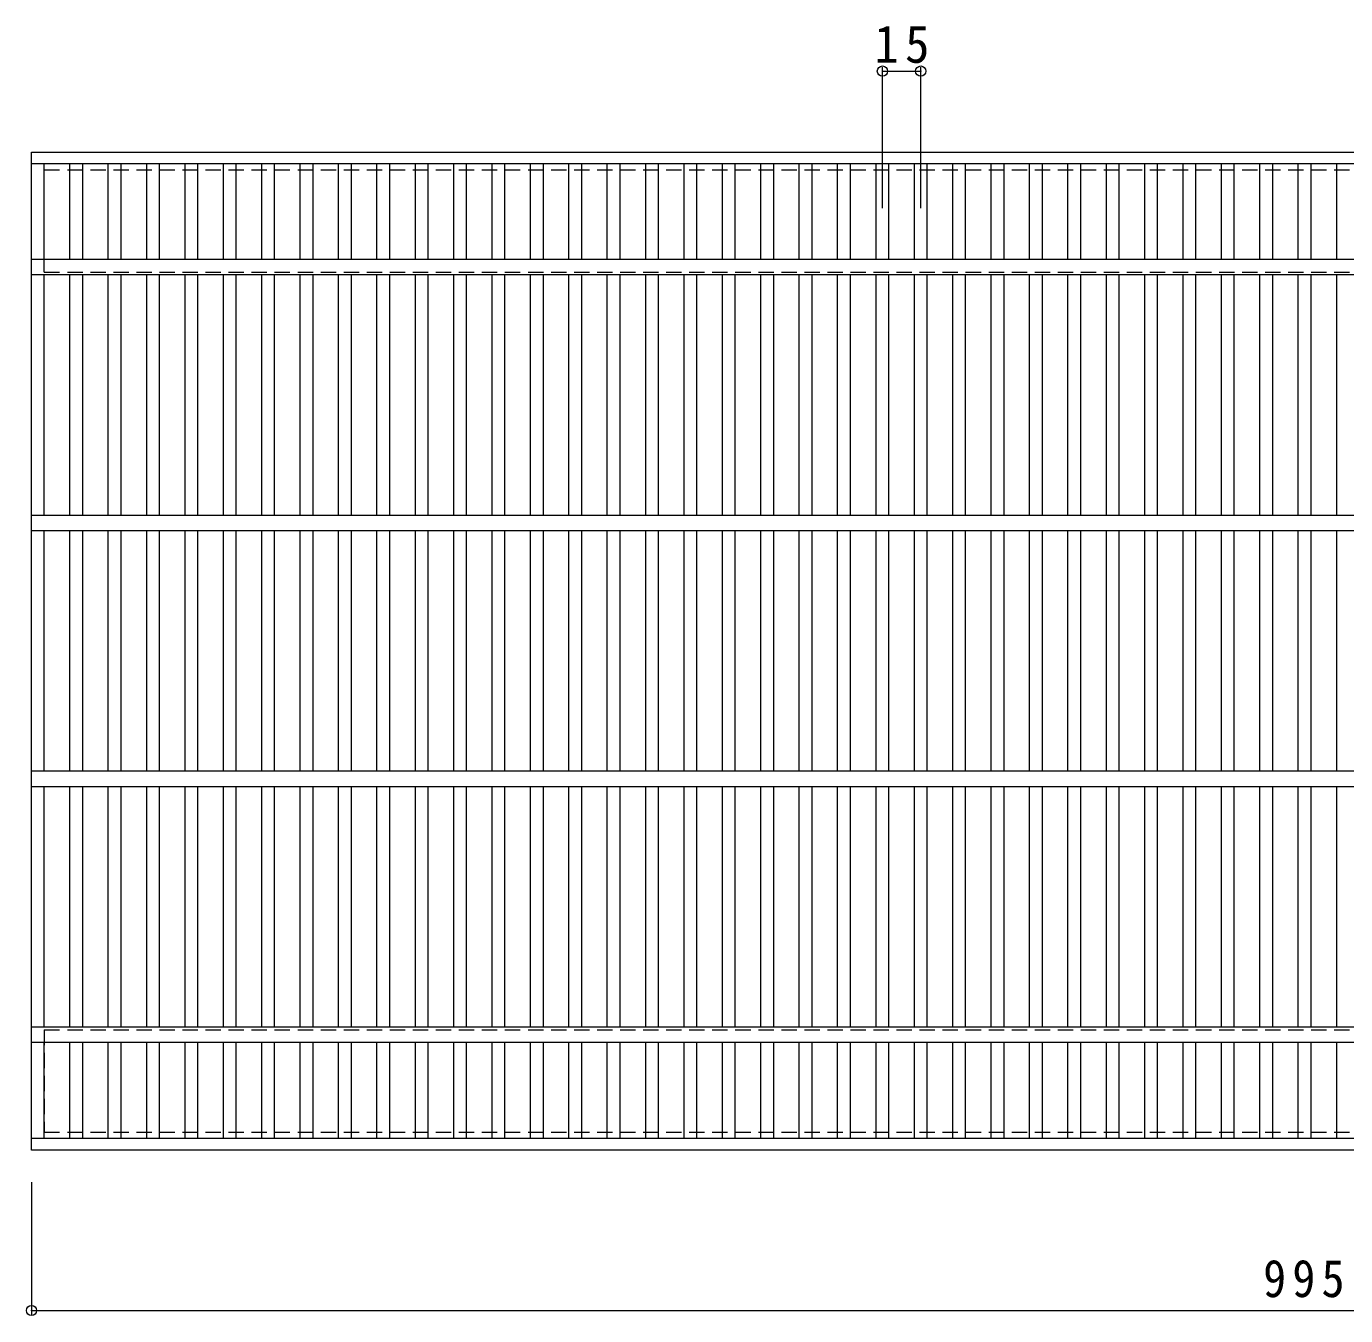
# Model space of a CAD drawing. Units: millimetres at full size, sheet at 1:5. Extents: x -769 to 886, y -683 to 633.
# Drawn here: x -769 to -254, y 1 to 505 of the extents above; entities that cross this region are included whole.
import ezdxf

# ---------------------------------------------------------------- set-up
doc = ezdxf.new("R2010")
doc.units = ezdxf.units.MM
doc.header["$LTSCALE"] = 5
doc.header["$PDMODE"] = 32
doc.header["$PDSIZE"] = 4
doc.linetypes.add('DASHED1', pattern=[1.8, 1.2, -0.6])
for name, color, linetype, lineweight in [('A-1_ピット', 2, 'Continuous', 9), ('A-2_蓋', 3, 'Continuous', 9), ('A-4_寸法', 7, 'Continuous', 9)]:
    doc.layers.add(name, color=color, linetype=linetype, lineweight=lineweight)
doc.styles.add('ＭＳ ゴシック', font='')
doc.styles.get('ＭＳ ゴシック').set_extended_font_data('MS Gothic')

msp = doc.modelspace()

# ---------------------------------------------------------------- linework, layer by layer
at = {"layer": 'A-1_ピット', "linetype": 'DASHED1'}
for p, q in [((-761.973, 408.609), (-761.973, 448.609)), ((-761.973, 448.609), (223.027, 448.609)), ((-761.973, 408.609), (223.027, 408.609)), ((-761.973, 112.608), (-761.973, 72.608)), ((-761.973, 112.608), (223.027, 112.608)), ((-761.973, 72.608), (223.027, 72.608))]:
    msp.add_line(p, q, dxfattribs=at)
at = {"layer": 'A-2_蓋'}
for p, q in [((-766.973, 65.608), (-766.973, 455.609)), ((-766.973, 455.609), (228.027, 455.609)), ((-766.973, 451.108), (228.027, 451.108)), ((-761.973, 413.609), (-761.973, 451.108)), ((-751.973, 413.609), (-751.973, 451.108)), ((-746.973, 413.609), (-746.973, 451.108)), ((-736.974, 413.609), (-736.974, 451.108)), ((-731.974, 413.609), (-731.974, 451.108)), ((-721.974, 413.609), (-721.974, 451.108)), ((-716.975, 413.609), (-716.975, 451.108)), ((-706.975, 413.609), (-706.975, 451.108)), ((-701.975, 413.609), (-701.975, 451.108)), ((-691.975, 413.609), (-691.975, 451.108)), ((-686.976, 413.609), (-686.976, 451.108)), ((-676.976, 413.609), (-676.976, 451.108)), ((-671.976, 413.609), (-671.976, 451.108)), ((-661.977, 413.609), (-661.977, 451.108)), ((-656.977, 413.609), (-656.977, 451.108)), ((-646.977, 413.609), (-646.977, 451.108)), ((-641.978, 413.609), (-641.978, 451.108)), ((-631.978, 413.609), (-631.978, 451.108)), ((-626.978, 413.609), (-626.978, 451.108)), ((-616.979, 413.609), (-616.979, 451.108)), ((-611.979, 413.609), (-611.979, 451.108)), ((-601.979, 413.609), (-601.979, 451.108)), ((-596.98, 413.609), (-596.98, 451.108)), ((-586.98, 413.609), (-586.98, 451.108)), ((-581.98, 413.609), (-581.98, 451.108)), ((-571.98, 413.609), (-571.98, 451.108)), ((-566.981, 413.609), (-566.981, 451.108)), ((-556.981, 413.609), (-556.981, 451.108)), ((-551.981, 413.609), (-551.981, 451.108)), ((-541.982, 413.609), (-541.982, 451.108)), ((-536.982, 413.609), (-536.982, 451.108)), ((-526.982, 413.609), (-526.982, 451.108)), ((-521.983, 413.609), (-521.983, 451.108)), ((-511.983, 413.609), (-511.983, 451.108)), ((-506.983, 413.609), (-506.983, 451.108)), ((-496.983, 413.609), (-496.983, 451.108)), ((-491.984, 413.609), (-491.984, 451.108)), ((-481.984, 413.609), (-481.984, 451.108)), ((-476.984, 413.609), (-476.984, 451.108)), ((-466.985, 413.609), (-466.985, 451.108)), ((-461.985, 413.609), (-461.985, 451.108)), ((-451.985, 413.609), (-451.985, 451.108)), ((-446.986, 413.609), (-446.986, 451.108)), ((-436.986, 413.609), (-436.986, 451.108)), ((-431.986, 413.609), (-431.986, 451.108)), ((-421.987, 413.609), (-421.987, 451.108)), ((-416.987, 413.609), (-416.987, 451.108)), ((-406.987, 413.609), (-406.987, 451.108)), ((-401.988, 413.609), (-401.988, 451.108)), ((-391.988, 413.609), (-391.988, 451.108)), ((-386.988, 413.609), (-386.988, 451.108)), ((-376.988, 413.609), (-376.988, 451.108)), ((-371.989, 413.609), (-371.989, 451.108)), ((-361.989, 413.609), (-361.989, 451.108)), ((-356.989, 413.609), (-356.989, 451.108)), ((-346.99, 413.609), (-346.99, 451.108)), ((-341.99, 413.609), (-341.99, 451.108)), ((-331.99, 413.609), (-331.99, 451.108)), ((-326.991, 413.609), (-326.991, 451.108)), ((-316.991, 413.609), (-316.991, 451.108)), ((-311.991, 413.609), (-311.991, 451.108)), ((-301.992, 413.609), (-301.992, 451.108)), ((-296.992, 413.609), (-296.992, 451.108)), ((-286.992, 413.609), (-286.992, 451.108)), ((-281.992, 413.609), (-281.992, 451.108)), ((-271.993, 413.609), (-271.993, 451.108)), ((-266.993, 413.609), (-266.993, 451.108)), ((-256.993, 413.609), (-256.993, 451.108)), ((228.027, 413.609), (-766.973, 413.609)), ((228.027, 407.608), (-766.973, 407.608)), ((-761.973, 313.608), (-761.973, 407.608)), ((-751.973, 313.608), (-751.973, 407.608)), ((-746.973, 313.608), (-746.973, 407.608)), ((-736.974, 313.608), (-736.974, 407.608)), ((-731.974, 313.608), (-731.974, 407.608)), ((-721.974, 313.608), (-721.974, 407.608)), ((-716.975, 313.608), (-716.975, 407.608)), ((-706.975, 313.608), (-706.975, 407.608)), ((-701.975, 313.608), (-701.975, 407.608)), ((-691.975, 313.608), (-691.975, 407.608)), ((-686.976, 313.608), (-686.976, 407.608)), ((-676.976, 313.608), (-676.976, 407.608)), ((-671.976, 313.608), (-671.976, 407.608)), ((-661.977, 313.608), (-661.977, 407.608)), ((-656.977, 313.608), (-656.977, 407.608)), ((-646.977, 313.608), (-646.977, 407.608)), ((-641.978, 313.608), (-641.978, 407.608)), ((-631.978, 313.608), (-631.978, 407.608)), ((-626.978, 313.608), (-626.978, 407.608)), ((-616.979, 313.608), (-616.979, 407.608)), ((-611.979, 313.608), (-611.979, 407.608)), ((-601.979, 313.608), (-601.979, 407.608)), ((-596.98, 313.608), (-596.98, 407.608)), ((-586.98, 313.608), (-586.98, 407.608)), ((-581.98, 313.608), (-581.98, 407.608)), ((-571.98, 313.608), (-571.98, 407.608)), ((-566.981, 313.608), (-566.981, 407.608)), ((-556.981, 313.608), (-556.981, 407.608)), ((-551.981, 313.608), (-551.981, 407.608)), ((-541.982, 313.608), (-541.982, 407.608)), ((-536.982, 313.608), (-536.982, 407.608)), ((-526.982, 313.608), (-526.982, 407.608)), ((-521.983, 313.608), (-521.983, 407.608)), ((-511.983, 313.608), (-511.983, 407.608)), ((-506.983, 313.608), (-506.983, 407.608)), ((-496.983, 313.608), (-496.983, 407.608)), ((-491.984, 313.608), (-491.984, 407.608)), ((-481.984, 313.608), (-481.984, 407.608)), ((-476.984, 313.608), (-476.984, 407.608)), ((-466.985, 313.608), (-466.985, 407.608)), ((-461.985, 313.608), (-461.985, 407.608)), ((-451.985, 313.608), (-451.985, 407.608)), ((-446.986, 313.608), (-446.986, 407.608)), ((-436.986, 313.608), (-436.986, 407.608)), ((-431.986, 313.608), (-431.986, 407.608)), ((-421.987, 313.608), (-421.987, 407.608)), ((-416.987, 313.608), (-416.987, 407.608)), ((-406.987, 313.608), (-406.987, 407.608)), ((-401.988, 313.608), (-401.988, 407.608)), ((-391.988, 313.608), (-391.988, 407.608)), ((-386.988, 313.608), (-386.988, 407.608)), ((-376.988, 313.608), (-376.988, 407.608)), ((-371.989, 313.608), (-371.989, 407.608)), ((-361.989, 313.608), (-361.989, 407.608)), ((-356.989, 313.608), (-356.989, 407.608)), ((-346.99, 313.608), (-346.99, 407.608)), ((-341.99, 313.608), (-341.99, 407.608)), ((-331.99, 313.608), (-331.99, 407.608)), ((-326.991, 313.608), (-326.991, 407.608)), ((-316.991, 313.608), (-316.991, 407.608)), ((-311.991, 313.608), (-311.991, 407.608)), ((-301.992, 313.608), (-301.992, 407.608)), ((-296.992, 313.608), (-296.992, 407.608)), ((-286.992, 313.608), (-286.992, 407.608)), ((-281.992, 313.608), (-281.992, 407.608)), ((-271.993, 313.608), (-271.993, 407.608)), ((-266.993, 313.608), (-266.993, 407.608)), ((-256.993, 313.608), (-256.993, 407.608)), ((228.027, 313.608), (-766.973, 313.608)), ((228.027, 307.609), (-766.973, 307.609)), ((-761.973, 213.608), (-761.973, 307.609)), ((-751.973, 213.608), (-751.973, 307.609)), ((-746.973, 213.608), (-746.973, 307.609)), ((-736.974, 213.608), (-736.974, 307.609)), ((-731.974, 213.608), (-731.974, 307.609)), ((-721.974, 213.608), (-721.974, 307.609)), ((-716.975, 213.608), (-716.975, 307.609)), ((-706.975, 213.608), (-706.975, 307.609)), ((-701.975, 213.608), (-701.975, 307.609)), ((-691.975, 213.608), (-691.975, 307.609)), ((-686.976, 213.608), (-686.976, 307.609)), ((-676.976, 213.608), (-676.976, 307.609)), ((-671.976, 213.608), (-671.976, 307.609)), ((-661.977, 213.608), (-661.977, 307.609)), ((-656.977, 213.608), (-656.977, 307.609)), ((-646.977, 213.608), (-646.977, 307.609)), ((-641.978, 213.608), (-641.978, 307.609)), ((-631.978, 213.608), (-631.978, 307.609)), ((-626.978, 213.608), (-626.978, 307.609)), ((-616.979, 213.608), (-616.979, 307.609)), ((-611.979, 213.608), (-611.979, 307.609)), ((-601.979, 213.608), (-601.979, 307.609)), ((-596.98, 213.608), (-596.98, 307.609)), ((-586.98, 213.608), (-586.98, 307.609)), ((-581.98, 213.608), (-581.98, 307.609)), ((-571.98, 213.608), (-571.98, 307.609)), ((-566.981, 213.608), (-566.981, 307.609)), ((-556.981, 213.608), (-556.981, 307.609)), ((-551.981, 213.608), (-551.981, 307.609)), ((-541.982, 213.608), (-541.982, 307.609)), ((-536.982, 213.608), (-536.982, 307.609)), ((-526.982, 213.608), (-526.982, 307.609)), ((-521.983, 213.608), (-521.983, 307.609)), ((-511.983, 213.608), (-511.983, 307.609)), ((-506.983, 213.608), (-506.983, 307.609)), ((-496.983, 213.608), (-496.983, 307.609)), ((-491.984, 213.608), (-491.984, 307.609)), ((-481.984, 213.608), (-481.984, 307.609)), ((-476.984, 213.608), (-476.984, 307.609)), ((-466.985, 213.608), (-466.985, 307.609)), ((-461.985, 213.608), (-461.985, 307.609)), ((-451.985, 213.608), (-451.985, 307.609)), ((-446.986, 213.608), (-446.986, 307.609)), ((-436.986, 213.608), (-436.986, 307.609)), ((-431.986, 213.608), (-431.986, 307.609)), ((-421.987, 213.608), (-421.987, 307.609)), ((-416.987, 213.608), (-416.987, 307.609)), ((-406.987, 213.608), (-406.987, 307.609)), ((-401.988, 213.608), (-401.988, 307.609)), ((-391.988, 213.608), (-391.988, 307.609)), ((-386.988, 213.608), (-386.988, 307.609)), ((-376.988, 213.608), (-376.988, 307.609)), ((-371.989, 213.608), (-371.989, 307.609)), ((-361.989, 213.608), (-361.989, 307.609)), ((-356.989, 213.608), (-356.989, 307.609)), ((-346.99, 213.608), (-346.99, 307.609)), ((-341.99, 213.608), (-341.99, 307.609)), ((-331.99, 213.608), (-331.99, 307.609)), ((-326.991, 213.608), (-326.991, 307.609)), ((-316.991, 213.608), (-316.991, 307.609)), ((-311.991, 213.608), (-311.991, 307.609)), ((-301.992, 213.608), (-301.992, 307.609)), ((-296.992, 213.608), (-296.992, 307.609)), ((-286.992, 213.608), (-286.992, 307.609)), ((-281.992, 213.608), (-281.992, 307.609)), ((-271.993, 213.608), (-271.993, 307.609)), ((-266.993, 213.608), (-266.993, 307.609)), ((-256.993, 213.608), (-256.993, 307.609)), ((228.027, 213.608), (-766.973, 213.608)), ((228.027, 207.608), (-766.973, 207.608)), ((-761.973, 113.608), (-761.973, 207.608)), ((-751.973, 113.608), (-751.973, 207.608)), ((-746.973, 113.608), (-746.973, 207.608)), ((-736.974, 113.608), (-736.974, 207.608)), ((-731.974, 113.608), (-731.974, 207.608)), ((-721.974, 113.608), (-721.974, 207.608)), ((-716.975, 113.608), (-716.975, 207.608)), ((-706.975, 113.608), (-706.975, 207.608)), ((-701.975, 113.608), (-701.975, 207.608)), ((-691.975, 113.608), (-691.975, 207.608)), ((-686.976, 113.608), (-686.976, 207.608)), ((-676.976, 113.608), (-676.976, 207.608)), ((-671.976, 113.608), (-671.976, 207.608)), ((-661.977, 113.608), (-661.977, 207.608)), ((-656.977, 113.608), (-656.977, 207.608)), ((-646.977, 113.608), (-646.977, 207.608)), ((-641.978, 113.608), (-641.978, 207.608)), ((-631.978, 113.608), (-631.978, 207.608)), ((-626.978, 113.608), (-626.978, 207.608)), ((-616.979, 113.608), (-616.979, 207.608)), ((-611.979, 113.608), (-611.979, 207.608)), ((-601.979, 113.608), (-601.979, 207.608)), ((-596.98, 113.608), (-596.98, 207.608)), ((-586.98, 113.608), (-586.98, 207.608)), ((-581.98, 113.608), (-581.98, 207.608)), ((-571.98, 113.608), (-571.98, 207.608)), ((-566.981, 113.608), (-566.981, 207.608)), ((-556.981, 113.608), (-556.981, 207.608)), ((-551.981, 113.608), (-551.981, 207.608)), ((-541.982, 113.608), (-541.982, 207.608)), ((-536.982, 113.608), (-536.982, 207.608)), ((-526.982, 113.608), (-526.982, 207.608)), ((-521.983, 113.608), (-521.983, 207.608)), ((-511.983, 113.608), (-511.983, 207.608)), ((-506.983, 113.608), (-506.983, 207.608)), ((-496.983, 113.608), (-496.983, 207.608)), ((-491.984, 113.608), (-491.984, 207.608)), ((-481.984, 113.608), (-481.984, 207.608)), ((-476.984, 113.608), (-476.984, 207.608)), ((-466.985, 113.608), (-466.985, 207.608)), ((-461.985, 113.608), (-461.985, 207.608)), ((-451.985, 113.608), (-451.985, 207.608)), ((-446.986, 113.608), (-446.986, 207.608)), ((-436.986, 113.608), (-436.986, 207.608)), ((-431.986, 113.608), (-431.986, 207.608)), ((-421.987, 113.608), (-421.987, 207.608)), ((-416.987, 113.608), (-416.987, 207.608)), ((-406.987, 113.608), (-406.987, 207.608)), ((-401.988, 113.608), (-401.988, 207.608)), ((-391.988, 113.608), (-391.988, 207.608)), ((-386.988, 113.608), (-386.988, 207.608)), ((-376.988, 113.608), (-376.988, 207.608)), ((-371.989, 113.608), (-371.989, 207.608)), ((-361.989, 113.608), (-361.989, 207.608)), ((-356.989, 113.608), (-356.989, 207.608)), ((-346.99, 113.608), (-346.99, 207.608)), ((-341.99, 113.608), (-341.99, 207.608)), ((-331.99, 113.608), (-331.99, 207.608)), ((-326.991, 113.608), (-326.991, 207.608)), ((-316.991, 113.608), (-316.991, 207.608)), ((-311.991, 113.608), (-311.991, 207.608)), ((-301.992, 113.608), (-301.992, 207.608)), ((-296.992, 113.608), (-296.992, 207.608)), ((-286.992, 113.608), (-286.992, 207.608)), ((-281.992, 113.608), (-281.992, 207.608)), ((-271.993, 113.608), (-271.993, 207.608)), ((-266.993, 113.608), (-266.993, 207.608)), ((-256.993, 113.608), (-256.993, 207.608)), ((228.027, 113.608), (-766.973, 113.608)), ((228.027, 107.608), (-766.973, 107.608)), ((-761.973, 70.108), (-761.973, 107.608)), ((-751.973, 70.108), (-751.973, 107.608)), ((-746.973, 70.108), (-746.973, 107.608)), ((-736.974, 70.108), (-736.974, 107.608)), ((-731.974, 70.108), (-731.974, 107.608)), ((-721.974, 70.108), (-721.974, 107.608)), ((-716.975, 70.108), (-716.975, 107.608)), ((-706.975, 70.108), (-706.975, 107.608)), ((-701.975, 70.108), (-701.975, 107.608)), ((-691.975, 70.108), (-691.975, 107.608)), ((-686.976, 70.108), (-686.976, 107.608)), ((-676.976, 70.108), (-676.976, 107.608)), ((-671.976, 70.108), (-671.976, 107.608)), ((-661.977, 70.108), (-661.977, 107.608)), ((-656.977, 70.108), (-656.977, 107.608)), ((-646.977, 70.108), (-646.977, 107.608)), ((-641.978, 70.108), (-641.978, 107.608)), ((-631.978, 70.108), (-631.978, 107.608)), ((-626.978, 70.108), (-626.978, 107.608)), ((-616.979, 70.108), (-616.979, 107.608)), ((-611.979, 70.108), (-611.979, 107.608)), ((-601.979, 70.108), (-601.979, 107.608)), ((-596.98, 70.108), (-596.98, 107.608)), ((-586.98, 70.108), (-586.98, 107.608)), ((-581.98, 70.108), (-581.98, 107.608)), ((-571.98, 70.108), (-571.98, 107.608)), ((-566.981, 70.108), (-566.981, 107.608)), ((-556.981, 70.108), (-556.981, 107.608)), ((-551.981, 70.108), (-551.981, 107.608)), ((-541.982, 70.108), (-541.982, 107.608)), ((-536.982, 70.108), (-536.982, 107.608)), ((-526.982, 70.108), (-526.982, 107.608)), ((-521.983, 70.108), (-521.983, 107.608)), ((-511.983, 70.108), (-511.983, 107.608)), ((-506.983, 70.108), (-506.983, 107.608)), ((-496.983, 70.108), (-496.983, 107.608)), ((-491.984, 70.108), (-491.984, 107.608)), ((-481.984, 70.108), (-481.984, 107.608)), ((-476.984, 70.108), (-476.984, 107.608)), ((-466.985, 70.108), (-466.985, 107.608)), ((-461.985, 70.108), (-461.985, 107.608)), ((-451.985, 70.108), (-451.985, 107.608)), ((-446.986, 70.108), (-446.986, 107.608)), ((-436.986, 70.108), (-436.986, 107.608)), ((-431.986, 70.108), (-431.986, 107.608)), ((-421.987, 70.108), (-421.987, 107.608)), ((-416.987, 70.108), (-416.987, 107.608)), ((-406.987, 70.108), (-406.987, 107.608)), ((-401.988, 70.108), (-401.988, 107.608)), ((-391.988, 70.108), (-391.988, 107.608)), ((-386.988, 70.108), (-386.988, 107.608)), ((-376.988, 70.108), (-376.988, 107.608)), ((-371.989, 70.108), (-371.989, 107.608)), ((-361.989, 70.108), (-361.989, 107.608)), ((-356.989, 70.108), (-356.989, 107.608)), ((-346.99, 70.108), (-346.99, 107.608)), ((-341.99, 70.108), (-341.99, 107.608)), ((-331.99, 70.108), (-331.99, 107.608)), ((-326.991, 70.108), (-326.991, 107.608)), ((-316.991, 70.108), (-316.991, 107.608)), ((-311.991, 70.108), (-311.991, 107.608)), ((-301.992, 70.108), (-301.992, 107.608)), ((-296.992, 70.108), (-296.992, 107.608)), ((-286.992, 70.108), (-286.992, 107.608)), ((-281.992, 70.108), (-281.992, 107.608)), ((-271.993, 70.108), (-271.993, 107.608)), ((-266.993, 70.108), (-266.993, 107.608)), ((-256.993, 70.108), (-256.993, 107.608)), ((228.027, 70.108), (-766.973, 70.108)), ((228.027, 65.608), (-766.973, 65.608))]:
    msp.add_line(p, q, dxfattribs=at)
at = {"layer": 'A-4_寸法'}
for p, q in [((-434.486, 433.647), (-434.486, 488.736)), ((-434.486, 487.236), (-419.546, 487.236)), ((-419.546, 433.647), (-419.546, 488.736)), ((-766.973, 53.108), (-766.973, 1.405)), ((-766.973, 2.905), (228.027, 2.905))]:
    msp.add_line(p, q, dxfattribs=at)
for p in [(-434.486, 487.236), (-419.546, 487.236), (-766.973, 2.905)]:
    msp.add_point(p, dxfattribs=at)

# ---------------------------------------------------------------- texts
at = {"layer": 'A-4_寸法', "color": 2, "char_height": 14.66, "attachment_point": 7, "style": 'ＭＳ ゴシック'}
for s, insert in [('\\T1.27;\\W0.95;15', (-437.641, 490.236)), ('\\T1.27;\\W0.9;995', (-285.723, 7.905))]:
    msp.add_mtext(s, dxfattribs=dict(at, insert=insert))

doc.saveas('drawing.dxf')
